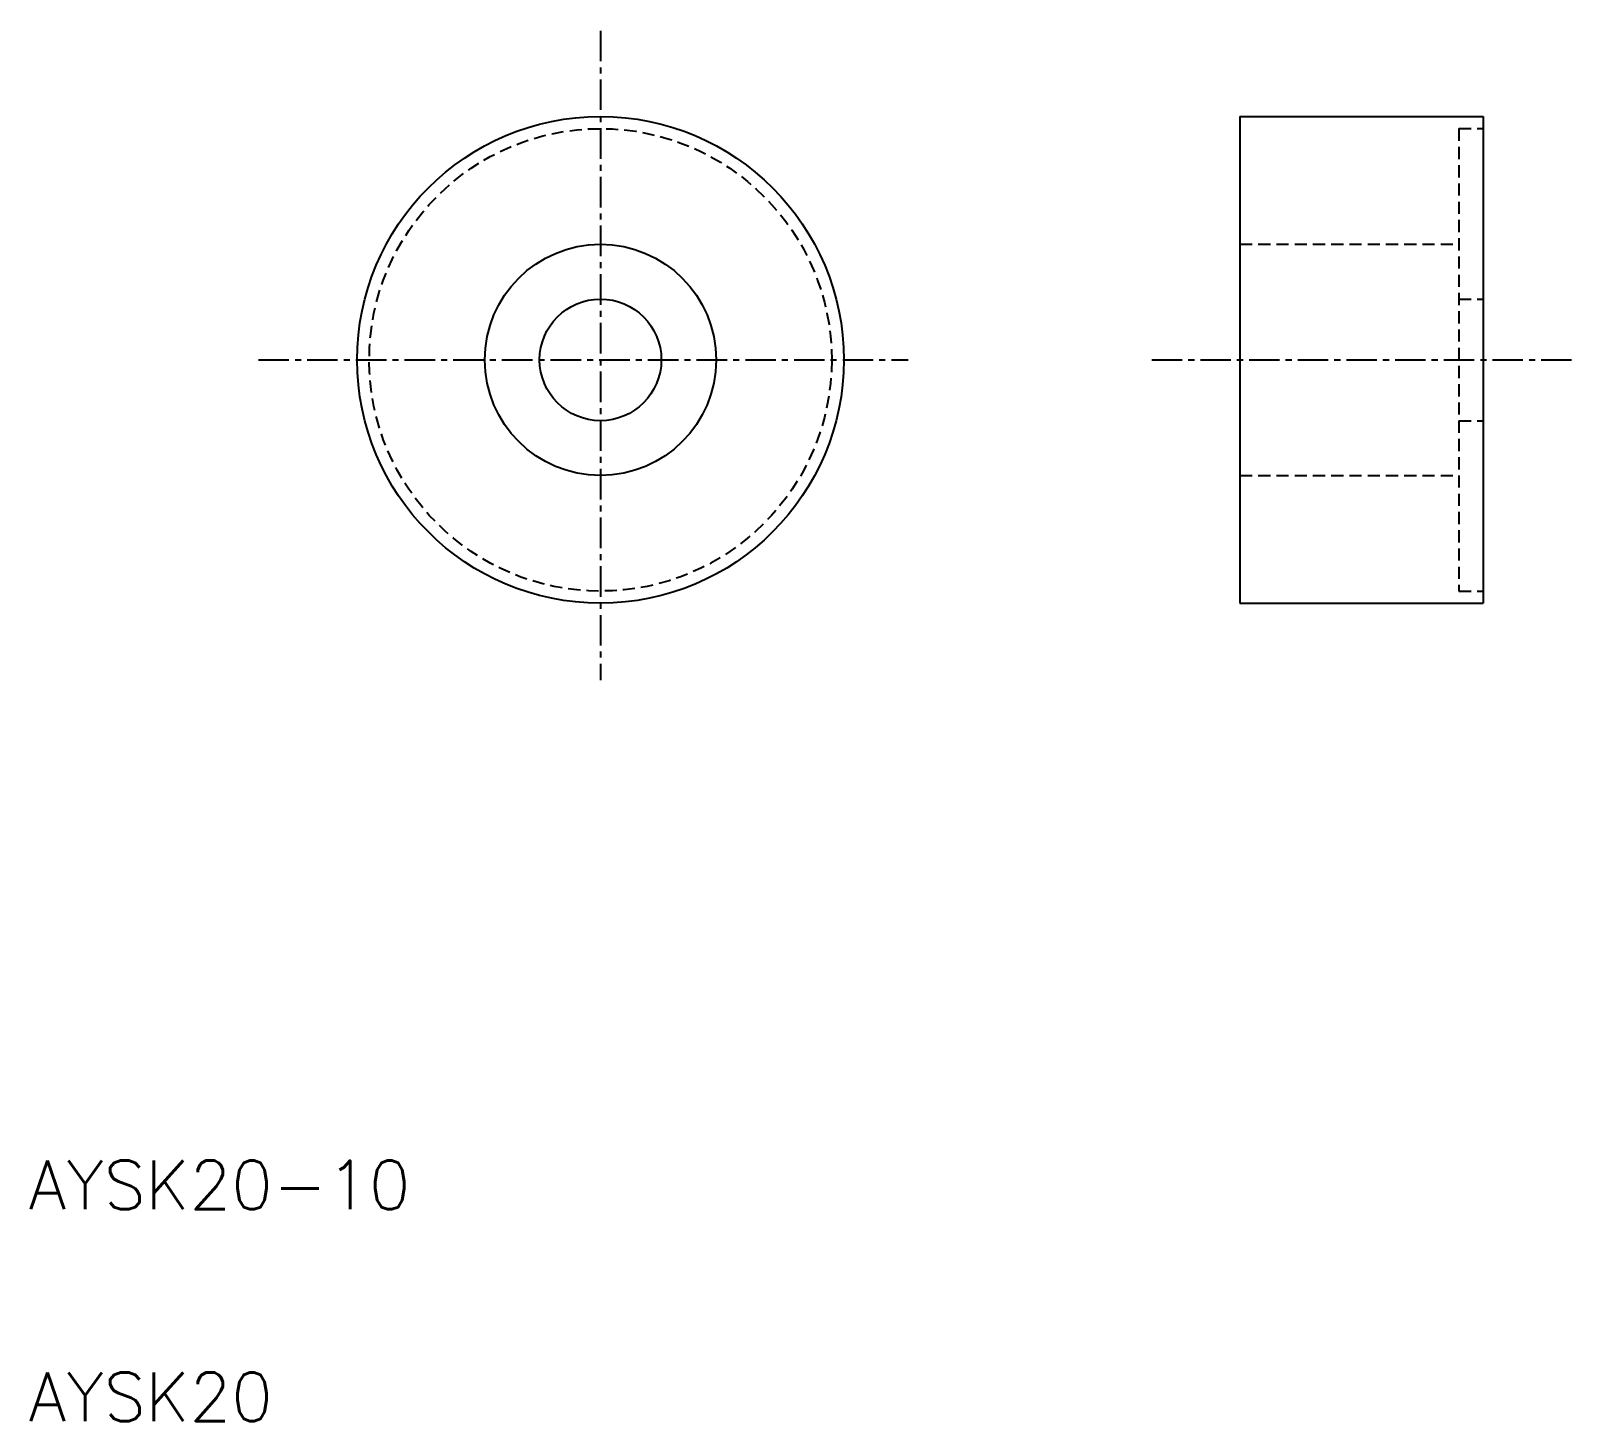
# Model space of a CAD drawing. Extents: x -663.4 to -600, y -173.6 to -116.5.
import ezdxf

# ---------------------------------------------------------------- set-up
doc = ezdxf.new("R2010")
doc.units = 0
doc.linetypes.add('CENTER', pattern=[2, 1.25, -0.25, 0.25, -0.25])
doc.linetypes.add('DASHED', pattern=[0.75, 0.5, -0.25])
doc.layers.get('0').update_dxf_attribs({"linetype": 'CONTINUOUS'})
doc.layers.add('CENTER', color=1, linetype='CENTER')
doc.styles.get("Standard").update_dxf_attribs({"font": 'txt.shx', "bigfont": 'bigfont.shx'})

msp = doc.modelspace()

# ---------------------------------------------------------------- linework, layer by layer
at = {"color": 7, "linetype": 'CONTINUOUS'}
for p, q in [((-613.728, -120), (-603.728, -120)), ((-613.728, -120), (-613.728, -140)), ((-603.728, -120), (-603.728, -140)), ((-613.728, -140), (-603.728, -140))]:
    msp.add_line(p, q, dxfattribs=at)
at = {"color": 3, "linetype": 'DASHED'}
for p, q in [((-604.728, -120.5), (-604.728, -139.5)), ((-604.728, -120.5), (-603.728, -120.5)), ((-613.728, -125.25), (-604.728, -125.25)), ((-604.728, -127.5), (-603.728, -127.5)), ((-604.728, -132.5), (-603.728, -132.5)), ((-613.728, -134.75), (-604.728, -134.75)), ((-604.728, -139.5), (-603.728, -139.5))]:
    msp.add_line(p, q, dxfattribs=at)
at = {"color": 7, "linetype": 'CONTINUOUS'}
for radius in [10, 4.75, 2.5]:
    msp.add_circle((-640, -130), radius, dxfattribs=at)
at = {"color": 3, "linetype": 'DASHED'}
msp.add_circle((-640, -130), 9.5, dxfattribs=at)
at = {"layer": 'CENTER'}
for p, q in [((-640, -116.483), (-640, -143.162)), ((-654.048, -130), (-627.358, -130)), ((-617.35, -130), (-599.956, -130))]:
    msp.add_line(p, q, dxfattribs=at)

# ---------------------------------------------------------------- texts
for s, p in [('AYSK20-10', (-663.488, -164.902)), ('AYSK20', (-663.488, -173.604))]:
    msp.add_text(s, height=2).set_placement(p)

doc.saveas('drawing.dxf')
